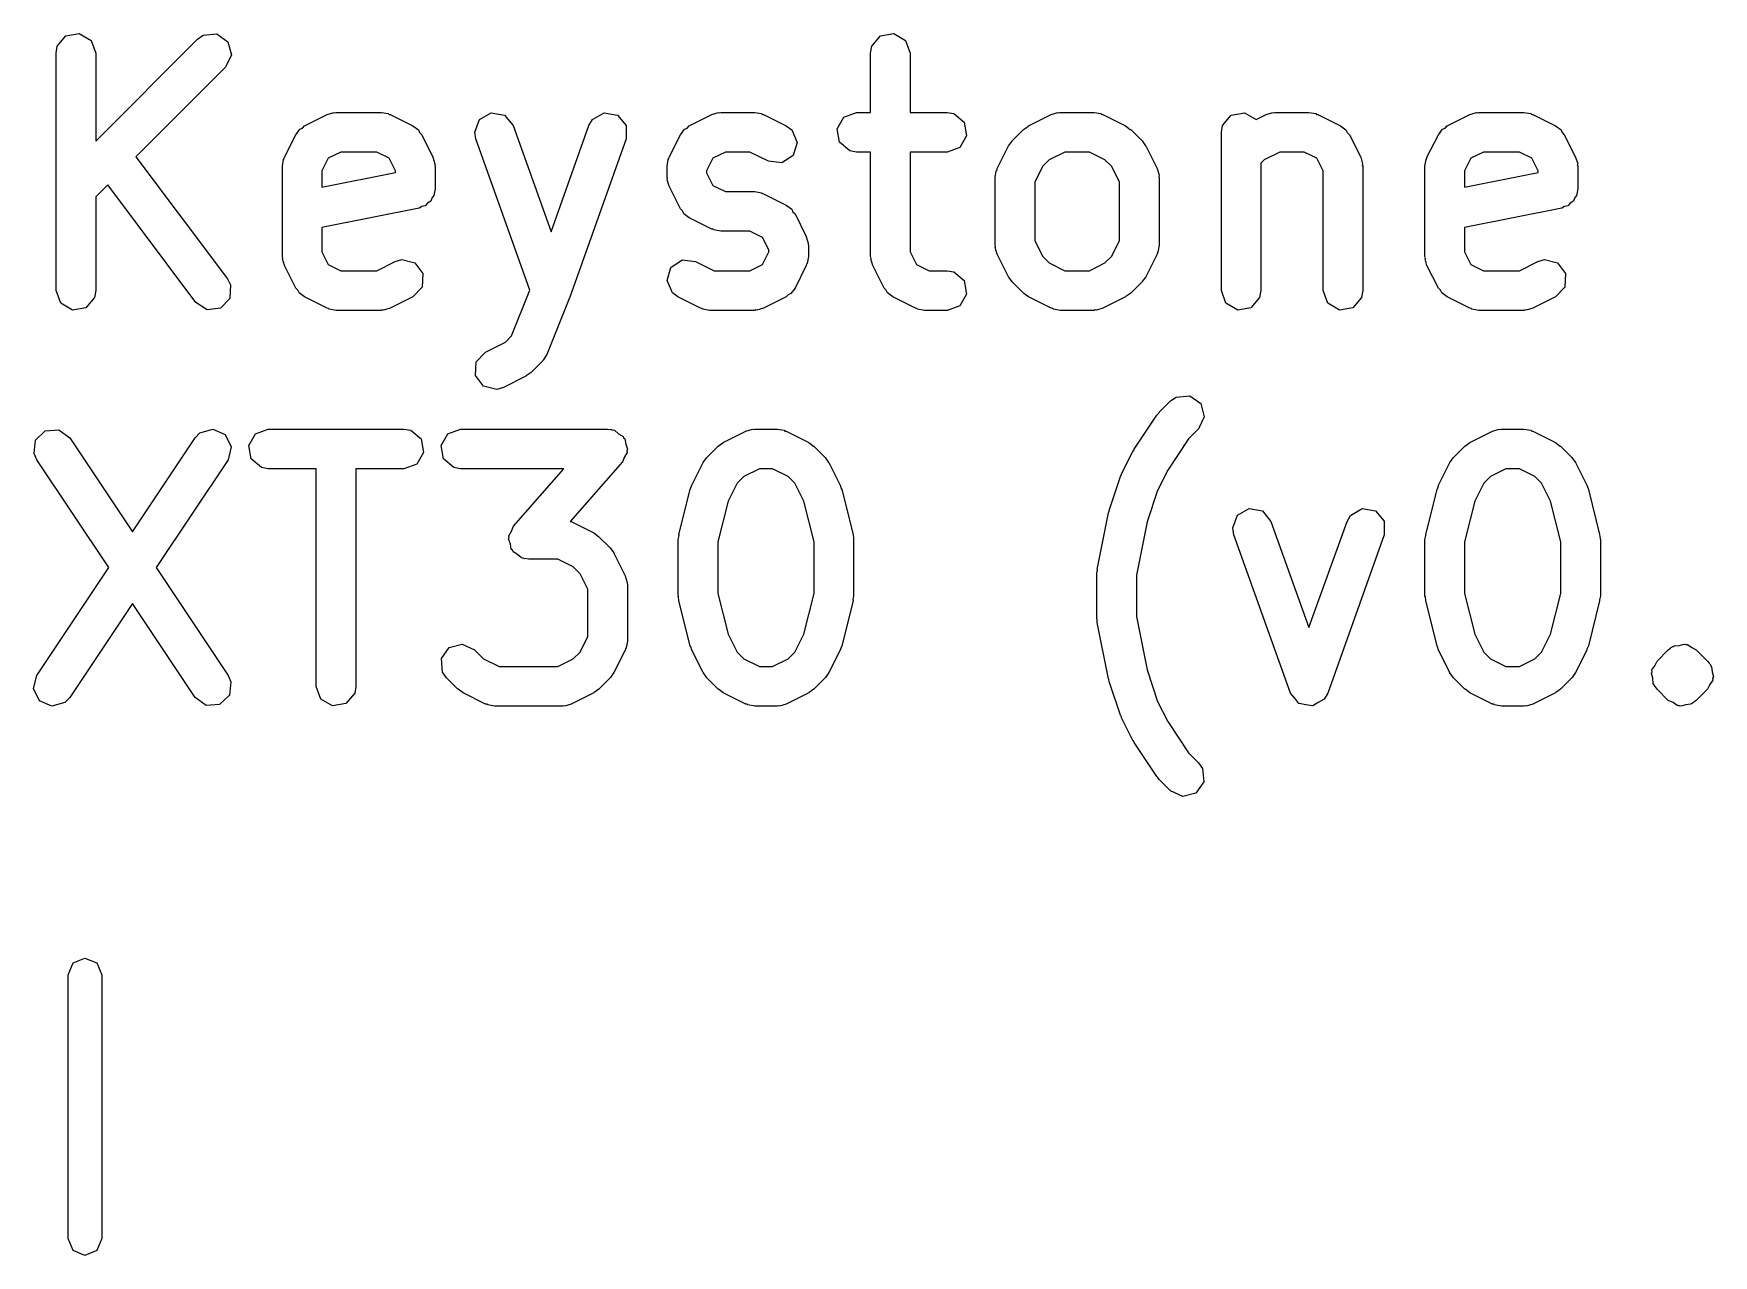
# Model space of a CAD drawing. Extents: x 85 to 117, y -106.7 to -93.3.
# Drawn here: x 95.43 to 101.79, y -98.06 to -93.43 of the extents above; entities that cross this region are included whole.
import ezdxf

# ---------------------------------------------------------------- set-up
doc = ezdxf.new("R2010")
doc.units = 0
doc.layers.add('BLACK', color=7, linetype='CONTINUOUS')

msp = doc.modelspace()

# ---------------------------------------------------------------- linework, layer by layer
at = {"layer": 'BLACK', "linetype": 'CONTINUOUS'}
for p, q in [((95.5152, -93.4815), (95.5482, -93.4422)), ((95.5482, -93.4422), (95.5987, -93.4333)), ((95.5987, -93.4333), (95.6432, -93.4589)), ((95.6432, -93.4589), (95.6607, -93.5071)), ((95.6607, -93.8404), (96.047, -93.4541)), ((96.047, -93.4541), (96.0683, -93.4392)), ((96.0683, -93.4392), (96.1194, -93.4347)), ((96.1194, -93.4347), (96.1614, -93.4641)), ((96.1614, -93.4641), (96.1747, -93.5137)), ((98.601, -93.4815), (98.6339, -93.4422)), ((98.6339, -93.4422), (98.6845, -93.4333)), ((98.6845, -93.4333), (98.7289, -93.4589)), ((98.7289, -93.4589), (98.7464, -93.5071)), ((95.5107, -93.5071), (95.5152, -93.4815)), ((95.5107, -94.4071), (95.5107, -93.5071)), ((95.6607, -93.5071), (95.6607, -93.8404)), ((96.1747, -93.5137), (96.153, -93.5602)), ((98.5964, -93.5071), (98.601, -93.4815)), ((98.5964, -93.7321), (98.5964, -93.5071)), ((98.7464, -93.5071), (98.7464, -93.7321)), ((96.153, -93.5602), (95.8133, -93.8999)), ((96.5379, -93.7401), (96.5629, -93.7326)), ((96.5629, -93.7326), (96.5672, -93.7337)), ((96.5672, -93.7337), (96.5714, -93.7321)), ((96.5714, -93.7321), (96.7429, -93.7321)), ((96.7429, -93.7321), (96.7685, -93.7367)), ((97.1143, -93.7586), (97.1589, -93.7332)), ((97.1589, -93.7332), (97.2093, -93.7424)), ((97.5423, -93.7593), (97.5865, -93.7334)), ((97.5865, -93.7334), (97.6371, -93.742)), ((97.995, -93.7401), (98.02, -93.7326)), ((98.02, -93.7326), (98.0244, -93.7337)), ((98.0244, -93.7337), (98.0286, -93.7321)), ((98.0286, -93.7321), (98.1571, -93.7321)), ((98.1571, -93.7321), (98.1828, -93.7367)), ((98.4946, -93.7497), (98.5429, -93.7321)), ((98.5429, -93.7321), (98.5964, -93.7321)), ((98.7464, -93.7321), (98.8857, -93.7321)), ((98.8857, -93.7321), (98.9114, -93.7367)), ((99.2807, -93.7401), (99.3057, -93.7326)), ((99.3057, -93.7326), (99.3101, -93.7337)), ((99.3101, -93.7337), (99.3143, -93.7321)), ((99.3143, -93.7321), (99.4429, -93.7321)), ((99.4429, -93.7321), (99.4685, -93.7367)), ((99.9625, -93.7422), (100.013, -93.7333)), ((100.013, -93.7333), (100.057, -93.7589)), ((100.095, -93.7401), (100.12, -93.7326)), ((100.12, -93.7326), (100.124, -93.7337)), ((100.124, -93.7337), (100.129, -93.7321)), ((100.129, -93.7321), (100.257, -93.7321)), ((100.257, -93.7321), (100.283, -93.7367)), ((100.866, -93.7401), (100.891, -93.7326)), ((100.891, -93.7326), (100.896, -93.7337)), ((100.896, -93.7337), (100.9, -93.7321)), ((100.9, -93.7321), (101.071, -93.7321)), ((101.071, -93.7321), (101.097, -93.7367)), ((96.4186, -93.8165), (96.4341, -93.7955)), ((96.4341, -93.7955), (96.4445, -93.7911)), ((96.4445, -93.7911), (96.4522, -93.7829)), ((96.4522, -93.7829), (96.5379, -93.7401)), ((96.7685, -93.7367), (96.7719, -93.7395)), ((96.7719, -93.7395), (96.7764, -93.7401)), ((96.7764, -93.7401), (96.8621, -93.7829)), ((96.8621, -93.7829), (96.883, -93.7984)), ((97.0964, -93.8067), (97.1143, -93.7586)), ((97.2093, -93.7424), (97.2421, -93.7819)), ((97.2421, -93.7819), (97.3857, -94.1842)), ((97.3857, -94.1842), (97.5294, -93.7819)), ((97.5294, -93.7819), (97.5423, -93.7593)), ((97.6371, -93.742), (97.6703, -93.7811)), ((97.6703, -93.7811), (97.6706, -93.8324)), ((97.8758, -93.8165), (97.8913, -93.7955)), ((97.8913, -93.7955), (97.9016, -93.7911)), ((97.9016, -93.7911), (97.9093, -93.7829)), ((97.9093, -93.7829), (97.995, -93.7401)), ((98.1828, -93.7367), (98.1862, -93.7395)), ((98.1862, -93.7395), (98.1907, -93.7401)), ((98.1907, -93.7401), (98.2764, -93.7829)), ((98.2764, -93.7829), (98.2973, -93.7984)), ((98.469, -93.7941), (98.4946, -93.7497)), ((98.4779, -93.8446), (98.469, -93.7941)), ((98.9114, -93.7367), (98.9507, -93.7696)), ((98.9507, -93.7696), (98.9596, -93.8202)), ((99.1327, -93.8398), (99.1755, -93.797)), ((99.1755, -93.797), (99.1939, -93.7841)), ((99.1939, -93.7841), (99.195, -93.7829)), ((99.195, -93.7829), (99.2807, -93.7401)), ((99.4685, -93.7367), (99.4719, -93.7395)), ((99.4719, -93.7395), (99.4764, -93.7401)), ((99.4764, -93.7401), (99.5621, -93.7829)), ((99.5621, -93.7829), (99.5801, -93.7963)), ((99.5801, -93.7963), (99.5816, -93.797)), ((99.5816, -93.797), (99.6245, -93.8398)), ((99.925, -93.8071), (99.9295, -93.7815)), ((99.9295, -93.7815), (99.9625, -93.7422)), ((100.057, -93.7589), (100.095, -93.7401)), ((100.283, -93.7367), (100.286, -93.7395)), ((100.286, -93.7395), (100.291, -93.7401)), ((100.291, -93.7401), (100.376, -93.7829)), ((100.376, -93.7829), (100.397, -93.7984)), ((100.747, -93.8165), (100.763, -93.7955)), ((100.763, -93.7955), (100.773, -93.7911)), ((100.773, -93.7911), (100.781, -93.7829)), ((100.781, -93.7829), (100.866, -93.7401)), ((101.097, -93.7367), (101.101, -93.7395)), ((101.101, -93.7395), (101.105, -93.7401)), ((101.105, -93.7401), (101.191, -93.7829)), ((101.191, -93.7829), (101.212, -93.7984)), ((96.3758, -93.9022), (96.4186, -93.8165)), ((96.883, -93.7984), (96.8875, -93.8087)), ((96.8875, -93.8087), (96.8957, -93.8165)), ((96.8957, -93.8165), (96.9385, -93.9022)), ((97.1008, -93.8324), (97.0964, -93.8067)), ((97.3055, -94.4056), (97.1008, -93.8324)), ((97.6706, -93.8324), (97.4563, -94.4324)), ((97.8329, -93.9022), (97.8758, -93.8165)), ((98.2973, -93.7984), (98.3177, -93.8455)), ((98.3177, -93.8455), (98.3031, -93.8947)), ((98.5172, -93.8776), (98.4779, -93.8446)), ((98.9596, -93.8202), (98.9339, -93.8646)), ((99.0758, -93.945), (99.1186, -93.8593)), ((99.1186, -93.8593), (99.132, -93.8413)), ((99.132, -93.8413), (99.1327, -93.8398)), ((99.6245, -93.8398), (99.6373, -93.8582)), ((99.6373, -93.8582), (99.6385, -93.8593)), ((99.6385, -93.8593), (99.6814, -93.945)), ((99.925, -94.4071), (99.925, -93.8071)), ((100.397, -93.7984), (100.402, -93.8087)), ((100.402, -93.8087), (100.41, -93.8165)), ((100.41, -93.8165), (100.453, -93.9022)), ((100.704, -93.9022), (100.747, -93.8165)), ((101.212, -93.7984), (101.216, -93.8087)), ((101.216, -93.8087), (101.224, -93.8165)), ((101.224, -93.8165), (101.267, -93.9022)), ((95.8133, -93.8999), (96.16, -94.3621)), ((96.3679, -93.9357), (96.3724, -93.9101)), ((96.3724, -93.9101), (96.3753, -93.9066)), ((96.3753, -93.9066), (96.3758, -93.9022)), ((96.5416, -93.9059), (96.5179, -93.9534)), ((96.5891, -93.8821), (96.5416, -93.9059)), ((96.7252, -93.8821), (96.5891, -93.8821)), ((96.7727, -93.9059), (96.7252, -93.8821)), ((96.7964, -93.9534), (96.7727, -93.9059)), ((96.9385, -93.9022), (96.9459, -93.9271)), ((97.825, -93.9357), (97.8295, -93.9101)), ((97.8295, -93.9101), (97.8324, -93.9066)), ((97.8324, -93.9066), (97.8329, -93.9022)), ((97.9988, -93.9059), (97.975, -93.9534)), ((98.0463, -93.8821), (97.9988, -93.9059)), ((98.1394, -93.8821), (98.0463, -93.8821)), ((98.2093, -93.9171), (98.1394, -93.8821)), ((98.2603, -93.9229), (98.2093, -93.9171)), ((98.3031, -93.8947), (98.2603, -93.9229)), ((98.5429, -93.8821), (98.5172, -93.8776)), ((98.5964, -93.8821), (98.5429, -93.8821)), ((98.5964, -94.2786), (98.5964, -93.8821)), ((98.8857, -93.8821), (98.7464, -93.8821)), ((98.7464, -93.8821), (98.7464, -94.2609)), ((98.9339, -93.8646), (98.8857, -93.8821)), ((99.273, -93.9116), (99.2474, -93.9373)), ((99.332, -93.8821), (99.273, -93.9116)), ((99.4252, -93.8821), (99.332, -93.8821)), ((99.4841, -93.9116), (99.4252, -93.8821)), ((99.5098, -93.9373), (99.4841, -93.9116)), ((100.087, -93.9116), (100.075, -93.9239)), ((100.075, -93.9239), (100.075, -94.4071)), ((100.146, -93.8821), (100.087, -93.9116)), ((100.239, -93.8821), (100.146, -93.8821)), ((100.287, -93.9059), (100.239, -93.8821)), ((100.311, -93.9534), (100.287, -93.9059)), ((100.453, -93.9022), (100.46, -93.9271)), ((100.696, -93.9357), (100.701, -93.9101)), ((100.701, -93.9101), (100.704, -93.9066)), ((100.704, -93.9066), (100.704, -93.9022)), ((100.87, -93.9059), (100.846, -93.9534)), ((100.918, -93.8821), (100.87, -93.9059)), ((101.054, -93.8821), (100.918, -93.8821)), ((101.101, -93.9059), (101.054, -93.8821)), ((101.125, -93.9534), (101.101, -93.9059)), ((101.267, -93.9022), (101.275, -93.9271)), ((96.3679, -94.2786), (96.3679, -93.9357)), ((96.5179, -93.9534), (96.5179, -94.0157)), ((96.5179, -94.0157), (96.7964, -93.9599)), ((96.7964, -93.9599), (96.7964, -93.9534)), ((96.9459, -93.9271), (96.9449, -93.9315)), ((96.9449, -93.9315), (96.9464, -93.9357)), ((96.9464, -93.9357), (96.9464, -94.0214)), ((97.825, -93.9786), (97.825, -93.9357)), ((97.8265, -93.9828), (97.825, -93.9786)), ((97.8255, -93.9871), (97.8265, -93.9828)), ((97.8329, -94.0121), (97.8255, -93.9871)), ((97.975, -93.9534), (97.975, -93.9609)), ((97.975, -93.9609), (97.9988, -94.0084)), ((99.0679, -93.9786), (99.0724, -93.9529)), ((99.0679, -94.2357), (99.0679, -93.9786)), ((99.0724, -93.9529), (99.0753, -93.9495)), ((99.0753, -93.9495), (99.0758, -93.945)), ((99.2474, -93.9373), (99.2179, -93.9963)), ((99.5393, -93.9963), (99.5098, -93.9373)), ((99.6814, -93.945), (99.6888, -93.97)), ((99.6888, -93.97), (99.6878, -93.9744)), ((99.6878, -93.9744), (99.6893, -93.9786)), ((99.6893, -93.9786), (99.6893, -94.2357)), ((100.311, -94.4071), (100.311, -93.9534)), ((100.46, -93.9271), (100.459, -93.9315)), ((100.459, -93.9315), (100.461, -93.9357)), ((100.461, -93.9357), (100.461, -94.4071)), ((100.696, -94.2786), (100.696, -93.9357)), ((100.846, -93.9534), (100.846, -94.0157)), ((100.846, -94.0157), (101.125, -93.9599)), ((101.125, -93.9599), (101.125, -93.9534)), ((101.275, -93.9271), (101.273, -93.9315)), ((101.273, -93.9315), (101.275, -93.9357)), ((101.275, -93.9357), (101.275, -94.0214)), ((95.7062, -94.007), (95.6607, -94.0525)), ((95.6607, -94.0525), (95.6607, -94.4071)), ((96.04, -94.4521), (95.7062, -94.007)), ((96.9419, -94.0471), (96.9339, -94.0566)), ((96.9464, -94.0214), (96.9419, -94.0471)), ((97.8758, -94.0978), (97.8329, -94.0121)), ((97.9988, -94.0084), (98.0463, -94.0321)), ((98.0463, -94.0321), (98.1571, -94.0321)), ((98.1571, -94.0321), (98.1828, -94.0367)), ((98.1828, -94.0367), (98.1862, -94.0395)), ((98.1862, -94.0395), (98.1907, -94.0401)), ((98.1907, -94.0401), (98.2764, -94.0829)), ((99.2179, -93.9963), (99.2179, -94.218)), ((99.5393, -94.218), (99.5393, -93.9963)), ((101.27, -94.0471), (101.263, -94.0566)), ((101.275, -94.0214), (101.27, -94.0471)), ((96.8861, -94.095), (96.5179, -94.1686)), ((96.8967, -94.0885), (96.8861, -94.095)), ((96.9089, -94.0864), (96.8967, -94.0885)), ((96.918, -94.0756), (96.9089, -94.0864)), ((96.93, -94.0683), (96.918, -94.0756)), ((96.9339, -94.0566), (96.93, -94.0683)), ((97.8839, -94.1055), (97.8758, -94.0978)), ((97.8884, -94.1158), (97.8839, -94.1055)), ((97.9093, -94.1314), (97.8884, -94.1158)), ((98.2764, -94.0829), (98.2973, -94.0984)), ((98.2973, -94.0984), (98.3018, -94.1087)), ((98.3018, -94.1087), (98.3099, -94.1165)), ((101.215, -94.095), (100.846, -94.1686)), ((101.225, -94.0885), (101.215, -94.095)), ((101.237, -94.0864), (101.225, -94.0885)), ((101.247, -94.0756), (101.237, -94.0864)), ((101.259, -94.0683), (101.247, -94.0756)), ((101.263, -94.0566), (101.259, -94.0683)), ((96.5179, -94.1686), (96.5179, -94.2609)), ((97.995, -94.1742), (97.9093, -94.1314)), ((97.9995, -94.1747), (97.995, -94.1742)), ((98.0029, -94.1776), (97.9995, -94.1747)), ((98.0286, -94.1821), (98.0029, -94.1776)), ((98.3099, -94.1165), (98.3528, -94.2022)), ((100.846, -94.1686), (100.846, -94.2609)), ((98.1394, -94.1821), (98.0286, -94.1821)), ((98.187, -94.2059), (98.1394, -94.1821)), ((98.2107, -94.2534), (98.187, -94.2059)), ((98.3528, -94.2022), (98.3602, -94.2271)), ((98.3602, -94.2271), (98.3592, -94.2315)), ((98.3592, -94.2315), (98.3607, -94.2357)), ((98.3607, -94.2357), (98.3607, -94.2786)), ((99.0694, -94.2399), (99.0679, -94.2357)), ((99.0683, -94.2443), (99.0694, -94.2399)), ((99.2179, -94.218), (99.2474, -94.277)), ((99.5098, -94.277), (99.5393, -94.218)), ((99.6893, -94.2357), (99.6848, -94.2614)), ((96.3694, -94.2828), (96.3679, -94.2786)), ((96.3683, -94.2871), (96.3694, -94.2828)), ((96.3758, -94.3121), (96.3683, -94.2871)), ((96.5179, -94.2609), (96.5416, -94.3084)), ((96.7252, -94.3321), (96.795, -94.2972)), ((96.795, -94.2972), (96.82, -94.2898)), ((96.82, -94.2898), (96.8699, -94.3017)), ((96.8699, -94.3017), (96.9005, -94.3429)), ((97.8398, -94.3196), (97.8826, -94.2913)), ((97.8826, -94.2913), (97.9335, -94.2972)), ((97.9335, -94.2972), (98.0034, -94.3321)), ((98.187, -94.3084), (98.2107, -94.2609)), ((98.2107, -94.2609), (98.2107, -94.2534)), ((98.3562, -94.3042), (98.3533, -94.3077)), ((98.3607, -94.2786), (98.3562, -94.3042)), ((98.598, -94.2828), (98.5964, -94.2786)), ((98.5969, -94.2871), (98.598, -94.2828)), ((98.6043, -94.3121), (98.5969, -94.2871)), ((98.7464, -94.2609), (98.7702, -94.3084)), ((99.0758, -94.2693), (99.0683, -94.2443)), ((99.1186, -94.355), (99.0758, -94.2693)), ((99.2474, -94.277), (99.273, -94.3026)), ((99.273, -94.3026), (99.332, -94.3321)), ((99.4252, -94.3321), (99.4841, -94.3026)), ((99.4841, -94.3026), (99.5098, -94.277)), ((99.6814, -94.2693), (99.6385, -94.355)), ((99.6819, -94.2648), (99.6814, -94.2693)), ((99.6848, -94.2614), (99.6819, -94.2648)), ((100.698, -94.2828), (100.696, -94.2786)), ((100.697, -94.2871), (100.698, -94.2828)), ((100.704, -94.3121), (100.697, -94.2871)), ((100.846, -94.2609), (100.87, -94.3084)), ((101.054, -94.3321), (101.124, -94.2972)), ((101.124, -94.2972), (101.149, -94.2898)), ((101.149, -94.2898), (101.198, -94.3017)), ((101.198, -94.3017), (101.229, -94.3429)), ((96.16, -94.3621), (96.1718, -94.3854)), ((96.4186, -94.3978), (96.3758, -94.3121)), ((96.5416, -94.3084), (96.5891, -94.3321)), ((96.5891, -94.3321), (96.7252, -94.3321)), ((96.9005, -94.3429), (96.8974, -94.3941)), ((97.8251, -94.3688), (97.8398, -94.3196)), ((97.8455, -94.4158), (97.8251, -94.3688)), ((98.0034, -94.3321), (98.1394, -94.3321)), ((98.1394, -94.3321), (98.187, -94.3084)), ((98.3528, -94.3121), (98.3099, -94.3978)), ((98.3533, -94.3077), (98.3528, -94.3121)), ((98.6472, -94.3978), (98.6043, -94.3121)), ((98.7702, -94.3084), (98.8177, -94.3321)), ((98.8177, -94.3321), (98.8857, -94.3321)), ((98.8857, -94.3321), (98.9114, -94.3367)), ((98.9114, -94.3367), (98.9507, -94.3696)), ((98.9507, -94.3696), (98.9596, -94.4202)), ((99.1198, -94.3561), (99.1186, -94.355)), ((99.1327, -94.3745), (99.1198, -94.3561)), ((99.332, -94.3321), (99.4252, -94.3321)), ((99.6385, -94.355), (99.6252, -94.373)), ((100.747, -94.3978), (100.704, -94.3121)), ((100.87, -94.3084), (100.918, -94.3321)), ((100.918, -94.3321), (101.054, -94.3321)), ((101.229, -94.3429), (101.226, -94.3941)), ((95.5283, -94.4554), (95.5107, -94.4071)), ((95.6562, -94.4328), (95.6232, -94.4721)), ((95.6607, -94.4071), (95.6562, -94.4328)), ((96.1718, -94.3854), (96.169, -94.4366)), ((96.4268, -94.4055), (96.4186, -94.3978)), ((96.4313, -94.4158), (96.4268, -94.4055)), ((96.4522, -94.4314), (96.4313, -94.4158)), ((96.5379, -94.4742), (96.4522, -94.4314)), ((96.8621, -94.4314), (96.7764, -94.4742)), ((96.8974, -94.3941), (96.8621, -94.4314)), ((97.2361, -94.5793), (97.3055, -94.4056)), ((97.4554, -94.4341), (97.4553, -94.435)), ((97.4563, -94.4324), (97.4554, -94.4341)), ((97.8665, -94.4314), (97.8455, -94.4158)), ((97.9522, -94.4742), (97.8665, -94.4314)), ((98.2764, -94.4314), (98.1907, -94.4742)), ((98.2841, -94.4232), (98.2764, -94.4314)), ((98.2944, -94.4187), (98.2841, -94.4232)), ((98.3099, -94.3978), (98.2944, -94.4187)), ((98.6554, -94.4055), (98.6472, -94.3978)), ((98.6598, -94.4158), (98.6554, -94.4055)), ((98.6807, -94.4314), (98.6598, -94.4158)), ((98.7665, -94.4742), (98.6807, -94.4314)), ((98.9596, -94.4202), (98.9339, -94.4646)), ((99.1755, -94.4173), (99.1327, -94.3745)), ((99.177, -94.418), (99.1755, -94.4173)), ((99.195, -94.4314), (99.177, -94.418)), ((99.2807, -94.4742), (99.195, -94.4314)), ((99.5621, -94.4314), (99.4764, -94.4742)), ((99.5632, -94.4302), (99.5621, -94.4314)), ((99.5816, -94.4173), (99.5632, -94.4302)), ((99.6245, -94.3745), (99.5816, -94.4173)), ((99.6252, -94.373), (99.6245, -94.3745)), ((99.9425, -94.4554), (99.925, -94.4071)), ((100.07, -94.4328), (100.037, -94.4721)), ((100.075, -94.4071), (100.07, -94.4328)), ((100.328, -94.4554), (100.311, -94.4071)), ((100.456, -94.4328), (100.423, -94.4721)), ((100.461, -94.4071), (100.456, -94.4328)), ((100.755, -94.4055), (100.747, -94.3978)), ((100.76, -94.4158), (100.755, -94.4055)), ((100.781, -94.4314), (100.76, -94.4158)), ((100.866, -94.4742), (100.781, -94.4314)), ((101.191, -94.4314), (101.105, -94.4742)), ((101.226, -94.3941), (101.191, -94.4314)), ((95.5727, -94.481), (95.5283, -94.4554)), ((95.6232, -94.4721), (95.5727, -94.481)), ((96.083, -94.4802), (96.04, -94.4521)), ((96.1339, -94.474), (96.083, -94.4802)), ((96.169, -94.4366), (96.1339, -94.474)), ((96.5423, -94.4747), (96.5379, -94.4742)), ((96.5458, -94.4776), (96.5423, -94.4747)), ((96.5714, -94.4821), (96.5458, -94.4776)), ((96.7429, -94.4821), (96.5714, -94.4821)), ((96.7471, -94.4806), (96.7429, -94.4821)), ((96.7514, -94.4817), (96.7471, -94.4806)), ((96.7764, -94.4742), (96.7514, -94.4817)), ((97.4553, -94.435), (97.3696, -94.6493)), ((97.9566, -94.4747), (97.9522, -94.4742)), ((97.9601, -94.4776), (97.9566, -94.4747)), ((97.9857, -94.4821), (97.9601, -94.4776)), ((98.1571, -94.4821), (97.9857, -94.4821)), ((98.1614, -94.4806), (98.1571, -94.4821)), ((98.1657, -94.4817), (98.1614, -94.4806)), ((98.1907, -94.4742), (98.1657, -94.4817)), ((98.7709, -94.4747), (98.7665, -94.4742)), ((98.7743, -94.4776), (98.7709, -94.4747)), ((98.8, -94.4821), (98.7743, -94.4776)), ((98.8857, -94.4821), (98.8, -94.4821)), ((98.9339, -94.4646), (98.8857, -94.4821)), ((99.2852, -94.4747), (99.2807, -94.4742)), ((99.2886, -94.4776), (99.2852, -94.4747)), ((99.3143, -94.4821), (99.2886, -94.4776)), ((99.4429, -94.4821), (99.3143, -94.4821)), ((99.4471, -94.4806), (99.4429, -94.4821)), ((99.4514, -94.4817), (99.4471, -94.4806)), ((99.4764, -94.4742), (99.4514, -94.4817)), ((99.987, -94.481), (99.9425, -94.4554)), ((100.037, -94.4721), (99.987, -94.481)), ((100.373, -94.481), (100.328, -94.4554)), ((100.423, -94.4721), (100.373, -94.481)), ((100.871, -94.4747), (100.866, -94.4742)), ((100.874, -94.4776), (100.871, -94.4747)), ((100.9, -94.4821), (100.874, -94.4776)), ((101.071, -94.4821), (100.9, -94.4821)), ((101.076, -94.4806), (101.071, -94.4821)), ((101.08, -94.4817), (101.076, -94.4806)), ((101.105, -94.4742), (101.08, -94.4817)), ((97.1379, -94.6401), (97.2127, -94.6026)), ((97.2127, -94.6026), (97.2361, -94.5793)), ((97.0995, -94.7285), (97.1026, -94.6773)), ((97.1026, -94.6773), (97.1379, -94.6401)), ((97.353, -94.6745), (97.3102, -94.7173)), ((97.354, -94.6725), (97.353, -94.6745)), ((97.3559, -94.6714), (97.354, -94.6725)), ((97.3696, -94.6493), (97.3559, -94.6714)), ((97.1301, -94.7697), (97.0995, -94.7285)), ((97.2907, -94.7314), (97.205, -94.7742)), ((97.2918, -94.7302), (97.2907, -94.7314)), ((97.3102, -94.7173), (97.2918, -94.7302)), ((97.18, -94.7816), (97.1301, -94.7697)), ((97.205, -94.7742), (97.18, -94.7816)), ((99.7327, -94.8255), (99.754, -94.8106)), ((99.754, -94.8106), (99.8051, -94.8061)), ((99.8051, -94.8061), (99.8472, -94.8356)), ((99.6805, -94.8798), (99.6883, -94.8716)), ((99.6883, -94.8716), (99.6898, -94.8684)), ((99.6898, -94.8684), (99.7327, -94.8255)), ((99.8472, -94.8356), (99.8604, -94.8851)), ((95.4328, -94.9739), (95.4699, -94.9385)), ((95.4699, -94.9385), (95.5211, -94.9352)), ((95.5211, -94.9352), (95.5624, -94.9655)), ((96.0556, -94.9467), (96.1048, -94.9323)), ((96.1048, -94.9323), (96.1518, -94.9529)), ((96.2661, -94.9497), (96.3143, -94.9321)), ((96.3143, -94.9321), (96.8286, -94.9321)), ((96.8286, -94.9321), (96.8542, -94.9367)), ((96.8542, -94.9367), (96.8935, -94.9696)), ((96.9946, -94.9497), (97.0429, -94.9321)), ((97.0429, -94.9321), (97.6, -94.9321)), ((97.6, -94.9321), (97.6111, -94.9341)), ((97.6111, -94.9341), (97.6145, -94.9336)), ((97.6145, -94.9336), (97.6172, -94.9352)), ((97.6172, -94.9352), (97.6257, -94.9367)), ((97.6257, -94.9367), (97.6411, -94.9497)), ((98.0379, -94.9829), (98.1236, -94.9401)), ((98.1236, -94.9401), (98.1486, -94.9326)), ((98.1486, -94.9326), (98.1529, -94.9337)), ((98.1529, -94.9337), (98.1571, -94.9321)), ((98.1571, -94.9321), (98.2429, -94.9321)), ((98.2429, -94.9321), (98.2685, -94.9367)), ((98.2685, -94.9367), (98.2719, -94.9395)), ((98.2719, -94.9395), (98.2764, -94.9401)), ((98.2764, -94.9401), (98.3621, -94.9829)), ((99.5947, -95.0084), (99.6805, -94.8798)), ((99.8387, -94.9316), (99.8011, -94.9692)), ((99.8604, -94.8851), (99.8387, -94.9316)), ((100.866, -94.9829), (100.952, -94.9401)), ((100.952, -94.9401), (100.977, -94.9326)), ((100.977, -94.9326), (100.982, -94.9337)), ((100.982, -94.9337), (100.986, -94.9321)), ((100.986, -94.9321), (101.071, -94.9321)), ((101.071, -94.9321), (101.097, -94.9367)), ((101.097, -94.9367), (101.101, -94.9395)), ((101.101, -94.9395), (101.105, -94.9401)), ((101.105, -94.9401), (101.191, -94.9829)), ((95.4271, -95.0249), (95.4328, -94.9739)), ((95.5624, -94.9655), (95.8, -95.3219)), ((95.8, -95.3219), (96.0376, -94.9655)), ((96.0376, -94.9655), (96.0556, -94.9467)), ((96.1518, -94.9529), (96.1745, -94.9989)), ((96.1745, -94.9989), (96.1624, -95.0487)), ((96.2404, -94.9941), (96.2661, -94.9497)), ((96.2493, -95.0446), (96.2404, -94.9941)), ((96.8935, -94.9696), (96.9024, -95.0202)), ((96.969, -94.9941), (96.9946, -94.9497)), ((96.9779, -95.0446), (96.969, -94.9941)), ((97.6411, -94.9497), (97.6584, -94.9601)), ((97.6584, -94.9601), (97.6604, -94.9658)), ((97.6604, -94.9658), (97.665, -94.9696)), ((97.665, -94.9696), (97.6685, -94.9896)), ((97.6685, -94.9896), (97.675, -95.0087)), ((97.9755, -95.0398), (98.0184, -94.997)), ((98.0184, -94.997), (98.0368, -94.9841)), ((98.0368, -94.9841), (98.0379, -94.9829)), ((98.3621, -94.9829), (98.3801, -94.9963)), ((98.3801, -94.9963), (98.3816, -94.997)), ((98.3816, -94.997), (98.4245, -95.0398)), ((99.8011, -94.9692), (99.7221, -95.0877)), ((100.804, -95.0398), (100.847, -94.997)), ((100.847, -94.997), (100.865, -94.9841)), ((100.865, -94.9841), (100.866, -94.9829)), ((101.191, -94.9829), (101.209, -94.9963)), ((101.209, -94.9963), (101.21, -94.997)), ((101.21, -94.997), (101.253, -95.0398)), ((95.4376, -95.0487), (95.4271, -95.0249)), ((95.7099, -95.4571), (95.4376, -95.0487)), ((96.1624, -95.0487), (95.8901, -95.4571)), ((96.2886, -95.0776), (96.2493, -95.0446)), ((96.8768, -95.0646), (96.8286, -95.0821)), ((96.9024, -95.0202), (96.8768, -95.0646)), ((97.0172, -95.0776), (96.9779, -95.0446)), ((97.6564, -95.0565), (97.4587, -95.2825)), ((97.6637, -95.0377), (97.6564, -95.0565)), ((97.6739, -95.0202), (97.6637, -95.0377)), ((97.675, -95.0087), (97.6728, -95.0143)), ((97.6728, -95.0143), (97.6739, -95.0202)), ((97.9186, -95.145), (97.9615, -95.0593)), ((97.9615, -95.0593), (97.9748, -95.0413)), ((97.9748, -95.0413), (97.9755, -95.0398)), ((98.4245, -95.0398), (98.4373, -95.0582)), ((98.4373, -95.0582), (98.4385, -95.0593)), ((98.4385, -95.0593), (98.4814, -95.145)), ((99.5472, -95.1022), (99.5901, -95.0165)), ((99.5901, -95.0165), (99.5941, -95.011)), ((99.5941, -95.011), (99.5947, -95.0084)), ((100.747, -95.145), (100.79, -95.0593)), ((100.79, -95.0593), (100.803, -95.0413)), ((100.803, -95.0413), (100.804, -95.0398)), ((101.253, -95.0398), (101.266, -95.0582)), ((101.266, -95.0582), (101.267, -95.0593)), ((101.267, -95.0593), (101.31, -95.145)), ((96.3143, -95.0821), (96.2886, -95.0776)), ((96.4964, -95.0821), (96.3143, -95.0821)), ((96.4964, -95.9071), (96.4964, -95.0821)), ((96.8286, -95.0821), (96.6464, -95.0821)), ((96.6464, -95.0821), (96.6464, -95.9071)), ((97.0429, -95.0821), (97.0172, -95.0776)), ((97.4347, -95.0821), (97.0429, -95.0821)), ((97.2436, -95.3006), (97.4347, -95.0821)), ((98.1159, -95.1116), (98.0902, -95.1373)), ((98.1748, -95.0821), (98.1159, -95.1116)), ((98.2252, -95.0821), (98.1748, -95.0821)), ((98.2841, -95.1116), (98.2252, -95.0821)), ((98.3098, -95.1373), (98.2841, -95.1116)), ((99.5003, -95.2406), (99.5431, -95.112)), ((99.5431, -95.112), (99.5469, -95.1051)), ((99.5469, -95.1051), (99.5472, -95.1022)), ((99.7221, -95.0877), (99.6837, -95.1645)), ((100.944, -95.1116), (100.919, -95.1373)), ((101.003, -95.0821), (100.944, -95.1116)), ((101.054, -95.0821), (101.003, -95.0821)), ((101.113, -95.1116), (101.054, -95.0821)), ((101.138, -95.1373), (101.113, -95.1116)), ((97.8701, -95.3318), (97.913, -95.1604)), ((97.913, -95.1604), (97.9182, -95.1486)), ((97.9182, -95.1486), (97.9186, -95.145)), ((98.0902, -95.1373), (98.0565, -95.2047)), ((98.3435, -95.2047), (98.3098, -95.1373)), ((98.4814, -95.145), (98.4851, -95.1574)), ((98.4851, -95.1574), (98.487, -95.1604)), ((98.487, -95.1604), (98.5299, -95.3318)), ((99.6837, -95.1645), (99.6441, -95.2836)), ((100.699, -95.3318), (100.742, -95.1604)), ((100.742, -95.1604), (100.747, -95.1486)), ((100.747, -95.1486), (100.747, -95.145)), ((100.919, -95.1373), (100.885, -95.2047)), ((101.172, -95.2047), (101.138, -95.1373)), ((101.31, -95.145), (101.314, -95.1574)), ((101.314, -95.1574), (101.316, -95.1604)), ((101.316, -95.1604), (101.358, -95.3318)), ((98.0565, -95.2047), (98.0179, -95.3592)), ((98.3821, -95.3592), (98.3435, -95.2047)), ((99.455, -95.4639), (99.4979, -95.2496)), ((99.4979, -95.2496), (99.5003, -95.2433)), ((99.5003, -95.2433), (99.5003, -95.2406)), ((99.9679, -95.3067), (99.9857, -95.2586)), ((99.9857, -95.2586), (100.03, -95.2332)), ((100.03, -95.2332), (100.081, -95.2424)), ((100.081, -95.2424), (100.113, -95.2819)), ((100.401, -95.2819), (100.414, -95.2593)), ((100.414, -95.2593), (100.458, -95.2334)), ((100.458, -95.2334), (100.509, -95.242)), ((100.509, -95.242), (100.542, -95.2811)), ((100.885, -95.2047), (100.846, -95.3592)), ((101.211, -95.3592), (101.172, -95.2047)), ((97.2261, -95.337), (97.2362, -95.3195)), ((97.2362, -95.3195), (97.2436, -95.3006)), ((97.4587, -95.2825), (97.4621, -95.2829)), ((97.4621, -95.2829), (97.5478, -95.3258)), ((99.6441, -95.2836), (99.6036, -95.486)), ((99.9722, -95.3324), (99.9679, -95.3067)), ((100.113, -95.2819), (100.257, -95.6842)), ((100.257, -95.6842), (100.401, -95.2819)), ((100.542, -95.2811), (100.542, -95.3324)), ((97.225, -95.3484), (97.2272, -95.3429)), ((97.2315, -95.3676), (97.225, -95.3484)), ((97.2272, -95.3429), (97.2261, -95.337)), ((97.235, -95.3875), (97.2315, -95.3676)), ((97.2396, -95.3913), (97.235, -95.3875)), ((97.5478, -95.3258), (97.5658, -95.3391)), ((97.5658, -95.3391), (97.5673, -95.3398)), ((97.5673, -95.3398), (97.6102, -95.3827)), ((97.6102, -95.3827), (97.623, -95.401)), ((97.8679, -95.35), (97.8705, -95.3353)), ((97.8679, -95.5643), (97.8679, -95.35)), ((97.8705, -95.3353), (97.8701, -95.3318)), ((98.0179, -95.3592), (98.0179, -95.5551)), ((98.3821, -95.5551), (98.3821, -95.3592)), ((98.5299, -95.3318), (98.531, -95.3467)), ((98.531, -95.3467), (98.5321, -95.35)), ((98.5321, -95.35), (98.5321, -95.5643)), ((100.187, -95.9324), (99.9722, -95.3324)), ((100.542, -95.3324), (100.328, -95.9324)), ((100.696, -95.35), (100.699, -95.3353)), ((100.696, -95.5643), (100.696, -95.35)), ((100.699, -95.3353), (100.699, -95.3318)), ((100.846, -95.3592), (100.846, -95.5551)), ((101.211, -95.5551), (101.211, -95.3592)), ((101.358, -95.3318), (101.36, -95.3467)), ((101.36, -95.3467), (101.361, -95.35)), ((101.361, -95.35), (101.361, -95.5643)), ((97.2416, -95.397), (97.2396, -95.3913)), ((97.2589, -95.4075), (97.2416, -95.397)), ((97.2743, -95.4205), (97.2589, -95.4075)), ((97.2828, -95.422), (97.2743, -95.4205)), ((97.2855, -95.4236), (97.2828, -95.422)), ((97.2889, -95.423), (97.2855, -95.4236)), ((97.3, -95.425), (97.2889, -95.423)), ((97.4109, -95.425), (97.3, -95.425)), ((97.4699, -95.4545), (97.4109, -95.425)), ((97.623, -95.401), (97.6242, -95.4022)), ((97.6242, -95.4022), (97.6671, -95.4879)), ((95.4376, -95.8655), (95.7099, -95.4571)), ((95.8901, -95.4571), (96.1624, -95.8655)), ((97.4955, -95.4801), (97.4699, -95.4545)), ((97.525, -95.5391), (97.4955, -95.4801)), ((97.6671, -95.4879), (97.6745, -95.5129)), ((97.6745, -95.5129), (97.6735, -95.5172)), ((99.4536, -95.4786), (99.4556, -95.4673)), ((99.4536, -95.65), (99.4536, -95.4786)), ((99.4556, -95.4673), (99.455, -95.4639)), ((99.6036, -95.486), (99.6036, -95.6426)), ((97.525, -95.718), (97.525, -95.5391)), ((97.6735, -95.5172), (97.675, -95.5214)), ((97.675, -95.5214), (97.675, -95.7357)), ((97.869, -95.5675), (97.8679, -95.5643)), ((97.8701, -95.5825), (97.869, -95.5675)), ((98.0179, -95.5551), (98.0565, -95.7095)), ((98.3435, -95.7095), (98.3821, -95.5551)), ((98.5321, -95.5643), (98.5295, -95.579)), ((98.5295, -95.579), (98.5299, -95.5825)), ((100.698, -95.5675), (100.696, -95.5643)), ((100.699, -95.5825), (100.698, -95.5675)), ((100.846, -95.5551), (100.885, -95.7095)), ((101.172, -95.7095), (101.211, -95.5551)), ((101.361, -95.5643), (101.358, -95.579)), ((101.358, -95.579), (101.358, -95.5825)), ((95.8, -95.5924), (95.5624, -95.9487)), ((96.0376, -95.9487), (95.8, -95.5924)), ((97.913, -95.7539), (97.8701, -95.5825)), ((98.5299, -95.5825), (98.487, -95.7539)), ((99.6036, -95.6426), (99.6441, -95.845)), ((100.742, -95.7539), (100.699, -95.5825)), ((101.358, -95.5825), (101.316, -95.7539)), ((99.4548, -95.6533), (99.4536, -95.65)), ((99.455, -95.6647), (99.4548, -95.6533)), ((99.4979, -95.879), (99.455, -95.6647)), ((96.9704, -95.802), (96.9998, -95.76)), ((96.9998, -95.76), (97.0494, -95.7467)), ((97.0494, -95.7467), (97.0959, -95.7684)), ((97.0959, -95.7684), (97.1301, -95.8026)), ((97.4955, -95.777), (97.525, -95.718)), ((97.6671, -95.7693), (97.6242, -95.855)), ((97.6676, -95.7648), (97.6671, -95.7693)), ((97.6705, -95.7614), (97.6676, -95.7648)), ((97.675, -95.7357), (97.6705, -95.7614)), ((97.9149, -95.7568), (97.913, -95.7539)), ((97.9186, -95.7693), (97.9149, -95.7568)), ((97.9615, -95.855), (97.9186, -95.7693)), ((98.0565, -95.7095), (98.0902, -95.777)), ((98.3098, -95.777), (98.3435, -95.7095)), ((98.4814, -95.7693), (98.4385, -95.855)), ((98.4818, -95.7657), (98.4814, -95.7693)), ((98.487, -95.7539), (98.4818, -95.7657)), ((100.744, -95.7568), (100.742, -95.7539)), ((100.747, -95.7693), (100.744, -95.7568)), ((100.79, -95.855), (100.747, -95.7693)), ((100.885, -95.7095), (100.919, -95.777)), ((101.138, -95.777), (101.172, -95.7095)), ((101.31, -95.7693), (101.267, -95.855)), ((101.316, -95.7539), (101.31, -95.7657)), ((101.31, -95.7657), (101.31, -95.7693)), ((101.576, -95.8113), (101.618, -95.7684)), ((101.618, -95.7684), (101.626, -95.7627)), ((101.626, -95.7627), (101.628, -95.76)), ((101.628, -95.76), (101.632, -95.7591)), ((101.632, -95.759), (101.634, -95.7565)), ((101.632, -95.7591), (101.632, -95.759)), ((101.634, -95.7565), (101.636, -95.7561)), ((101.636, -95.7561), (101.64, -95.7535)), ((101.64, -95.7535), (101.659, -95.7518)), ((101.659, -95.7518), (101.678, -95.7467)), ((101.678, -95.7467), (101.681, -95.7482)), ((101.681, -95.7482), (101.684, -95.7476)), ((101.684, -95.7476), (101.687, -95.7493)), ((101.687, -95.7493), (101.691, -95.749)), ((101.691, -95.749), (101.707, -95.7602)), ((101.707, -95.7602), (101.724, -95.7684)), ((101.724, -95.7684), (101.767, -95.8113)), ((96.9749, -95.8531), (96.9704, -95.802)), ((97.1301, -95.8026), (97.1891, -95.8321)), ((97.1891, -95.8321), (97.4109, -95.8321)), ((97.4109, -95.8321), (97.4699, -95.8026)), ((97.4699, -95.8026), (97.4955, -95.777)), ((98.0902, -95.777), (98.1159, -95.8026)), ((98.1159, -95.8026), (98.1748, -95.8321)), ((98.1748, -95.8321), (98.2252, -95.8321)), ((98.2252, -95.8321), (98.2841, -95.8026)), ((98.2841, -95.8026), (98.3098, -95.777)), ((100.919, -95.777), (100.944, -95.8026)), ((100.944, -95.8026), (101.003, -95.8321)), ((101.003, -95.8321), (101.054, -95.8321)), ((101.054, -95.8321), (101.113, -95.8026)), ((101.113, -95.8026), (101.138, -95.777)), ((101.556, -95.8449), (101.567, -95.8289)), ((101.567, -95.8289), (101.576, -95.8113)), ((101.767, -95.8113), (101.773, -95.8194)), ((101.773, -95.8194), (101.776, -95.8213)), ((101.776, -95.8213), (101.777, -95.8245)), ((101.777, -95.8245), (101.782, -95.8326)), ((101.782, -95.8326), (101.784, -95.852)), ((95.4255, -95.9154), (95.4376, -95.8655)), ((96.1624, -95.8655), (96.1729, -95.8894)), ((96.1729, -95.8894), (96.1672, -95.9404)), ((96.9898, -95.8745), (96.9749, -95.8531)), ((97.0327, -95.9173), (96.9898, -95.8745)), ((97.6102, -95.8745), (97.5673, -95.9173)), ((97.6109, -95.873), (97.6102, -95.8745)), ((97.6242, -95.855), (97.6109, -95.873)), ((97.9627, -95.8561), (97.9615, -95.855)), ((97.9755, -95.8745), (97.9627, -95.8561)), ((98.0184, -95.9173), (97.9755, -95.8745)), ((98.4245, -95.8745), (98.3816, -95.9173)), ((98.4252, -95.873), (98.4245, -95.8745)), ((98.4385, -95.855), (98.4252, -95.873)), ((99.4993, -95.8813), (99.4979, -95.879)), ((99.5003, -95.888), (99.4993, -95.8813)), ((99.5431, -96.0166), (99.5003, -95.888)), ((99.6441, -95.845), (99.6837, -95.9641)), ((100.791, -95.8561), (100.79, -95.855)), ((100.804, -95.8745), (100.791, -95.8561)), ((100.847, -95.9173), (100.804, -95.8745)), ((101.253, -95.8745), (101.21, -95.9173)), ((101.254, -95.873), (101.253, -95.8745)), ((101.267, -95.855), (101.254, -95.873)), ((101.554, -95.8577), (101.557, -95.8516)), ((101.559, -95.8766), (101.554, -95.8577)), ((101.557, -95.8516), (101.556, -95.8449)), ((101.561, -95.896), (101.559, -95.8766)), ((101.566, -95.9041), (101.561, -95.896)), ((101.787, -95.8837), (101.776, -95.8997)), ((101.784, -95.852), (101.789, -95.8708)), ((101.789, -95.8708), (101.786, -95.877)), ((101.786, -95.877), (101.787, -95.8837)), ((95.4482, -95.9614), (95.4255, -95.9154)), ((95.4952, -95.982), (95.4482, -95.9614)), ((95.5624, -95.9487), (95.5444, -95.9676)), ((96.0789, -95.9791), (96.0376, -95.9487)), ((96.1672, -95.9404), (96.1301, -95.9758)), ((96.514, -95.9554), (96.4964, -95.9071)), ((96.5584, -95.981), (96.514, -95.9554)), ((96.6419, -95.9328), (96.6089, -95.9721)), ((96.6464, -95.9071), (96.6419, -95.9328)), ((97.0342, -95.918), (97.0327, -95.9173)), ((97.0522, -95.9314), (97.0342, -95.918)), ((97.1379, -95.9742), (97.0522, -95.9314)), ((97.5478, -95.9314), (97.4621, -95.9742)), ((97.549, -95.9302), (97.5478, -95.9314)), ((97.5673, -95.9173), (97.549, -95.9302)), ((98.0199, -95.918), (98.0184, -95.9173)), ((98.0379, -95.9314), (98.0199, -95.918)), ((98.1236, -95.9742), (98.0379, -95.9314)), ((98.3621, -95.9314), (98.2764, -95.9742)), ((98.3632, -95.9302), (98.3621, -95.9314)), ((98.3816, -95.9173), (98.3632, -95.9302)), ((100.187, -95.9327), (100.187, -95.9324)), ((100.187, -95.9332), (100.187, -95.9327)), ((100.203, -95.9524), (100.187, -95.9332)), ((100.219, -95.9719), (100.203, -95.9524)), ((100.314, -95.9557), (100.292, -95.9681)), ((100.315, -95.955), (100.314, -95.9552)), ((100.314, -95.9552), (100.314, -95.9557)), ((100.328, -95.9324), (100.315, -95.955)), ((100.848, -95.918), (100.847, -95.9173)), ((100.866, -95.9314), (100.848, -95.918)), ((100.952, -95.9742), (100.866, -95.9314)), ((101.191, -95.9314), (101.105, -95.9742)), ((101.192, -95.9302), (101.191, -95.9314)), ((101.21, -95.9173), (101.192, -95.9302)), ((101.567, -95.9073), (101.566, -95.9041)), ((101.57, -95.9092), (101.567, -95.9073)), ((101.576, -95.9173), (101.57, -95.9092)), ((101.618, -95.9602), (101.576, -95.9173)), ((101.636, -95.9684), (101.618, -95.9602)), ((101.724, -95.9602), (101.716, -95.9658)), ((101.767, -95.9173), (101.724, -95.9602)), ((101.776, -95.8997), (101.767, -95.9173)), ((95.5444, -95.9676), (95.4952, -95.982)), ((96.1301, -95.9758), (96.0789, -95.9791)), ((96.6089, -95.9721), (96.5584, -95.981)), ((97.1423, -95.9747), (97.1379, -95.9742)), ((97.1458, -95.9776), (97.1423, -95.9747)), ((97.1714, -95.9821), (97.1458, -95.9776)), ((97.4286, -95.9821), (97.1714, -95.9821)), ((97.4328, -95.9806), (97.4286, -95.9821)), ((97.4371, -95.9817), (97.4328, -95.9806)), ((97.4621, -95.9742), (97.4371, -95.9817)), ((98.1281, -95.9747), (98.1236, -95.9742)), ((98.1315, -95.9776), (98.1281, -95.9747)), ((98.1571, -95.9821), (98.1315, -95.9776)), ((98.2429, -95.9821), (98.1571, -95.9821)), ((98.2471, -95.9806), (98.2429, -95.9821)), ((98.2514, -95.9817), (98.2471, -95.9806)), ((98.2764, -95.9742), (98.2514, -95.9817)), ((99.545, -96.0189), (99.5431, -96.0166)), ((99.5472, -96.0264), (99.545, -96.0189)), ((99.6837, -95.9641), (99.7221, -96.0408)), ((100.22, -95.972), (100.219, -95.9719)), ((100.22, -95.9723), (100.22, -95.972)), ((100.245, -95.9766), (100.22, -95.9723)), ((100.27, -95.9811), (100.245, -95.9766)), ((100.271, -95.9809), (100.27, -95.9808)), ((100.27, -95.9808), (100.27, -95.9811)), ((100.292, -95.9681), (100.271, -95.9809)), ((100.957, -95.9747), (100.952, -95.9742)), ((100.96, -95.9776), (100.957, -95.9747)), ((100.986, -95.9821), (100.96, -95.9776)), ((101.071, -95.9821), (100.986, -95.9821)), ((101.076, -95.9806), (101.071, -95.9821)), ((101.08, -95.9817), (101.076, -95.9806)), ((101.105, -95.9742), (101.08, -95.9817)), ((101.652, -95.9796), (101.636, -95.9684)), ((101.655, -95.9793), (101.652, -95.9796)), ((101.658, -95.981), (101.655, -95.9793)), ((101.662, -95.9804), (101.658, -95.981)), ((101.665, -95.9819), (101.662, -95.9804)), ((101.684, -95.9768), (101.665, -95.9819)), ((101.703, -95.9751), (101.684, -95.9768)), ((101.707, -95.9724), (101.703, -95.9751)), ((101.709, -95.9721), (101.707, -95.9724)), ((101.711, -95.9696), (101.709, -95.9721)), ((101.714, -95.9686), (101.711, -95.9694)), ((101.711, -95.9694), (101.711, -95.9696)), ((101.716, -95.9658), (101.714, -95.9686)), ((99.5901, -96.1121), (99.5472, -96.0264)), ((99.7221, -96.0408), (99.8011, -96.1594)), ((99.592, -96.114), (99.5901, -96.1121)), ((99.5947, -96.1202), (99.592, -96.114)), ((99.6805, -96.2487), (99.5947, -96.1202)), ((99.8011, -96.1594), (99.8387, -96.197)), ((99.8387, -96.197), (99.8537, -96.2183)), ((99.6833, -96.2508), (99.6805, -96.2487)), ((99.6898, -96.2602), (99.6833, -96.2508)), ((99.7327, -96.303), (99.6898, -96.2602)), ((99.8582, -96.2694), (99.8287, -96.3114)), ((99.8537, -96.2183), (99.8582, -96.2694)), ((99.7792, -96.3247), (99.7327, -96.303)), ((99.8287, -96.3114), (99.7792, -96.3247)), ((95.5565, -97), (95.5751, -96.9551)), ((95.5751, -96.9551), (95.62, -96.9365)), ((95.62, -96.9365), (95.6649, -96.9551)), ((95.6649, -96.9551), (95.6835, -97)), ((95.5565, -98), (95.5565, -97)), ((95.6835, -97), (95.6835, -98)), ((95.5751, -98.0449), (95.5565, -98)), ((95.62, -98.0635), (95.5751, -98.0449)), ((95.6649, -98.0449), (95.62, -98.0635)), ((95.6835, -98), (95.6649, -98.0449))]:
    msp.add_line(p, q, dxfattribs=at)

doc.saveas('drawing.dxf')
